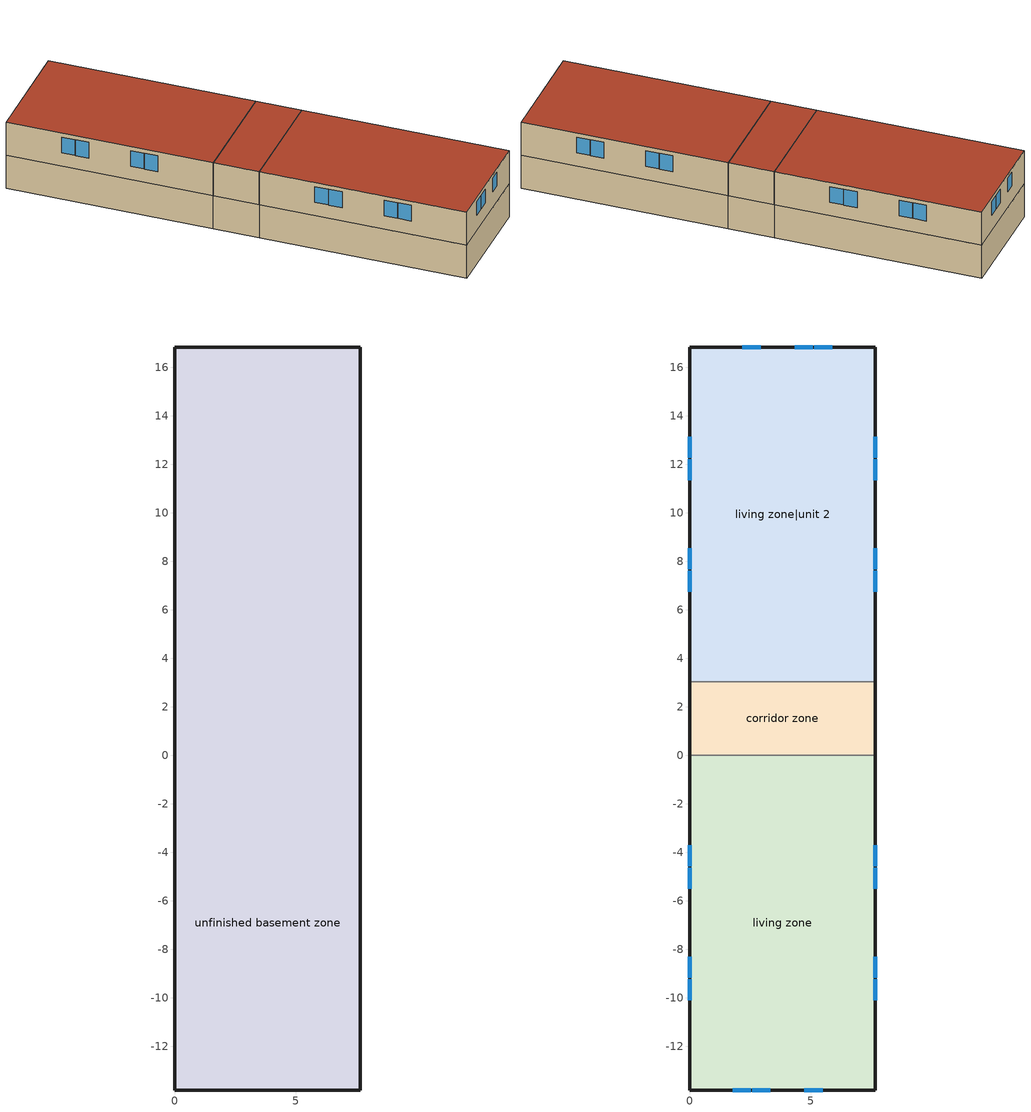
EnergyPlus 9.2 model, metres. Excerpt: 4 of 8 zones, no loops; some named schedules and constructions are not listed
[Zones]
unfinished basement zone
 floor foundation (FloorFndGrndUnfinB): 0,0 0,3.05 7.66,3.05 7.66,0 z-2.44
 floor foundation (FloorFndGrndUnfinB 1): 0,-13.8 0,0 7.66,0 7.66,-13.8 z-2.44
 floor foundation (FloorFndGrndUnfinB 2): 0,3.05 0,16.84 7.66,16.84 7.66,3.05 z-2.44
 wall foundation (WallFndGrndUnfinB): 0,3.05 0,0 / 7.66,0 7.66,3.05 z-2.44:0
 wall foundation (WallFndGrndUnfinB 1): 0,0 0,-13.8 7.66,-13.8 7.66,0 z-2.44:0
 wall foundation (WallFndGrndUnfinB 2): 7.66,3.05 7.66,16.84 0,16.84 0,3.05 z-2.44:0
 ceiling adiabatic (RoofUnfinUninsExt): 7.66,0 7.66,3.05 0,3.05 0,0 z0
corridor zone
 floor adiabatic (FloorUnfinUninsUnfin): 0,0 0,3.05 7.66,3.05 7.66,0 z0
 wall outside (WallExtUninsUnfin): 0,3.05 0,0 / 7.66,0 7.66,3.05 z0:2.44
 wall adiabatic (WallIntUnfinUninsUnfin): 7.66,3.05 0,3.05 / 0,0 7.66,0 z0:2.44
 roof outside (RoofUnfinUninsExt): 7.66,0 7.66,3.05 0,3.05 0,0 z2.44
living zone
 floor to unfinished basement zone (FloorUnfinBInsFin Reversed): 0,-13.8 0,0 7.66,0 7.66,-13.8 z0
 wall outside (WallExtInsFin): 0,0 0,-13.8 7.66,-13.8 7.66,0 z0:2.44
 wall adiabatic (WallIntFinUninsFin): 7.66,0 0,0 z0:2.44
 window (WindowConstruction): 0,-3.7 0,-4.57 / 0,-4.63 0,-5.5 / 0,-8.3 0,-9.17 / 0,-9.23 0,-10.1 / 7.66,-10.1 7.66,-9.23 / 7.66,-9.17 7.66,-8.3 / 7.66,-5.5 7.66,-4.63 / 7.66,-4.57 7.66,-3.7 z0.97:2.13; 1.78,-13.8 2.52,-13.8 / 2.59,-13.8 3.33,-13.8 / 4.73,-13.8 5.48,-13.8 z1.14:2.13
 roof outside (RoofFinInsExt): 7.66,-13.8 7.66,0 0,0 0,-13.8 z2.44
living zone|unit 2
 floor to unfinished basement zone (FloorUnfinBInsFin Reversed): 0,3.05 0,16.84 7.66,16.84 7.66,3.05 z0
 wall outside (WallExtInsFin): 7.66,3.05 7.66,16.84 0,16.84 0,3.05 z0:2.44
 wall adiabatic (WallIntFinUninsFin): 0,3.05 7.66,3.05 z0:2.44
 window (WindowConstruction): 7.66,6.75 7.66,7.62 / 7.66,7.68 7.66,8.55 / 7.66,11.34 7.66,12.21 / 7.66,12.28 7.66,13.15 / 0,13.15 0,12.28 / 0,12.21 0,11.34 / 0,8.55 0,7.68 / 0,7.62 0,6.75 z0.97:2.13; 5.89,16.84 5.14,16.84 / 5.08,16.84 4.33,16.84 / 2.93,16.84 2.18,16.84 z1.14:2.13
 roof outside (RoofFinInsExt): 7.66,3.05 7.66,16.84 0,16.84 0,3.05 z2.44
[Schedule:Week:Daily]
res mv_1 bath exhaust schedule Week Rule - Jun3-Jun30: res mv_1 bath exhaust schedule allday6, res mv_1 bath exhaust schedule allday6, res mv_1 bath exhaust schedule allday6, res mv_1 bath exhaust schedule allday6, res mv_1 bath exhaust schedule allday6, res mv_1 bath exhaust schedule allday6, res mv_1 bath exhaust schedule allday6, Schedule Day 17, res mv_1 bath exhaust schedule summer design, res mv_1 bath exhaust schedule winter design, Schedule Day 17, Schedule Day 17
res mv_1 bath exhaust schedule Week Rule - Jul1-Jul28: res mv_1 bath exhaust schedule allday7, res mv_1 bath exhaust schedule allday7, res mv_1 bath exhaust schedule allday7, res mv_1 bath exhaust schedule allday7, res mv_1 bath exhaust schedule allday7, res mv_1 bath exhaust schedule allday7, res mv_1 bath exhaust schedule allday7, Schedule Day 17, res mv_1 bath exhaust schedule summer design, res mv_1 bath exhaust schedule winter design, Schedule Day 17, Schedule Day 17
res mv_1 bath exhaust schedule Week Rule - Jul29-Aug4: res mv_1 bath exhaust schedule allday7, res mv_1 bath exhaust schedule allday7, res mv_1 bath exhaust schedule allday7, res mv_1 bath exhaust schedule allday8, res mv_1 bath exhaust schedule allday8, res mv_1 bath exhaust schedule allday8, res mv_1 bath exhaust schedule allday8, Schedule Day 17, res mv_1 bath exhaust schedule summer design, res mv_1 bath exhaust schedule winter design, Schedule Day 17, Schedule Day 17
res mv_1 bath exhaust schedule Week Rule - Aug5-Aug25: res mv_1 bath exhaust schedule allday8, res mv_1 bath exhaust schedule allday8, res mv_1 bath exhaust schedule allday8, res mv_1 bath exhaust schedule allday8, res mv_1 bath exhaust schedule allday8, res mv_1 bath exhaust schedule allday8, res mv_1 bath exhaust schedule allday8, Schedule Day 17, res mv_1 bath exhaust schedule summer design, res mv_1 bath exhaust schedule winter design, Schedule Day 17, Schedule Day 17
res mv_1 bath exhaust schedule Week Rule - Aug26-Sep1: res mv_1 bath exhaust schedule allday8, res mv_1 bath exhaust schedule allday8, res mv_1 bath exhaust schedule allday8, res mv_1 bath exhaust schedule allday8, res mv_1 bath exhaust schedule allday8, res mv_1 bath exhaust schedule allday8, res mv_1 bath exhaust schedule allday9, Schedule Day 17, res mv_1 bath exhaust schedule summer design, res mv_1 bath exhaust schedule winter design, Schedule Day 17, Schedule Day 17
res mv_1 bath exhaust schedule Week Rule - Sep2-Sep29: res mv_1 bath exhaust schedule allday9, res mv_1 bath exhaust schedule allday9, res mv_1 bath exhaust schedule allday9, res mv_1 bath exhaust schedule allday9, res mv_1 bath exhaust schedule allday9, res mv_1 bath exhaust schedule allday9, res mv_1 bath exhaust schedule allday9, Schedule Day 17, res mv_1 bath exhaust schedule summer design, res mv_1 bath exhaust schedule winter design, Schedule Day 17, Schedule Day 17
res mv_1 bath exhaust schedule Week Rule - Sep30-Oct6: res mv_1 bath exhaust schedule allday9, res mv_1 bath exhaust schedule allday10, res mv_1 bath exhaust schedule allday10, res mv_1 bath exhaust schedule allday10, res mv_1 bath exhaust schedule allday10, res mv_1 bath exhaust schedule allday10, res mv_1 bath exhaust schedule allday10, Schedule Day 17, res mv_1 bath exhaust schedule summer design, res mv_1 bath exhaust schedule winter design, Schedule Day 17, Schedule Day 17
res mv_1 bath exhaust schedule Week Rule - Oct7-Oct27: res mv_1 bath exhaust schedule allday10, res mv_1 bath exhaust schedule allday10, res mv_1 bath exhaust schedule allday10, res mv_1 bath exhaust schedule allday10, res mv_1 bath exhaust schedule allday10, res mv_1 bath exhaust schedule allday10, res mv_1 bath exhaust schedule allday10, Schedule Day 17, res mv_1 bath exhaust schedule summer design, res mv_1 bath exhaust schedule winter design, Schedule Day 17, Schedule Day 17
res mv_1 bath exhaust schedule Week Rule - Oct28-Nov3: res mv_1 bath exhaust schedule allday10, res mv_1 bath exhaust schedule allday10, res mv_1 bath exhaust schedule allday10, res mv_1 bath exhaust schedule allday10, res mv_1 bath exhaust schedule allday11, res mv_1 bath exhaust schedule allday11, res mv_1 bath exhaust schedule allday11, Schedule Day 17, res mv_1 bath exhaust schedule summer design, res mv_1 bath exhaust schedule winter design, Schedule Day 17, Schedule Day 17
res mv_1 bath exhaust schedule Week Rule - Nov4-Nov24: res mv_1 bath exhaust schedule allday11, res mv_1 bath exhaust schedule allday11, res mv_1 bath exhaust schedule allday11, res mv_1 bath exhaust schedule allday11, res mv_1 bath exhaust schedule allday11, res mv_1 bath exhaust schedule allday11, res mv_1 bath exhaust schedule allday11, Schedule Day 17, res mv_1 bath exhaust schedule summer design, res mv_1 bath exhaust schedule winter design, Schedule Day 17, Schedule Day 17
res mv_1 bath exhaust schedule Week Rule - Nov25-Dec1: res mv_1 bath exhaust schedule allday11, res mv_1 bath exhaust schedule allday11, res mv_1 bath exhaust schedule allday11, res mv_1 bath exhaust schedule allday11, res mv_1 bath exhaust schedule allday11, res mv_1 bath exhaust schedule allday11, res mv_1 bath exhaust schedule allday12, Schedule Day 17, res mv_1 bath exhaust schedule summer design, res mv_1 bath exhaust schedule winter design, Schedule Day 17, Schedule Day 17
res mv_1 bath exhaust schedule Week Rule - Dec2-Dec31: res mv_1 bath exhaust schedule allday12, res mv_1 bath exhaust schedule allday12, res mv_1 bath exhaust schedule allday12, res mv_1 bath exhaust schedule allday12, res mv_1 bath exhaust schedule allday12, res mv_1 bath exhaust schedule allday12, res mv_1 bath exhaust schedule allday12, Schedule Day 17, res mv_1 bath exhaust schedule summer design, res mv_1 bath exhaust schedule winter design, Schedule Day 17, Schedule Day 17
res mv_1 range exhaust schedule Week Rule - Jan1-Jan6: Schedule Day 16, res mv_1 range exhaust schedule allday1, res mv_1 range exhaust schedule allday1, res mv_1 range exhaust schedule allday1, res mv_1 range exhaust schedule allday1, res mv_1 range exhaust schedule allday1, res mv_1 range exhaust schedule allday1, Schedule Day 16, res mv_1 range exhaust schedule summer design, res mv_1 range exhaust schedule winter design, Schedule Day 16, Schedule Day 16
res mv_1 range exhaust schedule Week Rule - Jan7-Jan27: res mv_1 range exhaust schedule allday1, res mv_1 range exhaust schedule allday1, res mv_1 range exhaust schedule allday1, res mv_1 range exhaust schedule allday1, res mv_1 range exhaust schedule allday1, res mv_1 range exhaust schedule allday1, res mv_1 range exhaust schedule allday1, Schedule Day 16, res mv_1 range exhaust schedule summer design, res mv_1 range exhaust schedule winter design, Schedule Day 16, Schedule Day 16
res mv_1 range exhaust schedule Week Rule - Jan28-Feb3: res mv_1 range exhaust schedule allday1, res mv_1 range exhaust schedule allday1, res mv_1 range exhaust schedule allday1, res mv_1 range exhaust schedule allday1, res mv_1 range exhaust schedule allday2, res mv_1 range exhaust schedule allday2, res mv_1 range exhaust schedule allday2, Schedule Day 16, res mv_1 range exhaust schedule summer design, res mv_1 range exhaust schedule winter design, Schedule Day 16, Schedule Day 16
res mv_1 range exhaust schedule Week Rule - Feb4-Feb24: res mv_1 range exhaust schedule allday2, res mv_1 range exhaust schedule allday2, res mv_1 range exhaust schedule allday2, res mv_1 range exhaust schedule allday2, res mv_1 range exhaust schedule allday2, res mv_1 range exhaust schedule allday2, res mv_1 range exhaust schedule allday2, Schedule Day 16, res mv_1 range exhaust schedule summer design, res mv_1 range exhaust schedule winter design, Schedule Day 16, Schedule Day 16
res mv_1 range exhaust schedule Week Rule - Feb25-Mar3: res mv_1 range exhaust schedule allday2, res mv_1 range exhaust schedule allday2, res mv_1 range exhaust schedule allday2, res mv_1 range exhaust schedule allday2, res mv_1 range exhaust schedule allday3, res mv_1 range exhaust schedule allday3, res mv_1 range exhaust schedule allday3, Schedule Day 16, res mv_1 range exhaust schedule summer design, res mv_1 range exhaust schedule winter design, Schedule Day 16, Schedule Day 16
res mv_1 range exhaust schedule Week Rule - Mar4-Mar31: res mv_1 range exhaust schedule allday3, res mv_1 range exhaust schedule allday3, res mv_1 range exhaust schedule allday3, res mv_1 range exhaust schedule allday3, res mv_1 range exhaust schedule allday3, res mv_1 range exhaust schedule allday3, res mv_1 range exhaust schedule allday3, Schedule Day 16, res mv_1 range exhaust schedule summer design, res mv_1 range exhaust schedule winter design, Schedule Day 16, Schedule Day 16
res mv_1 range exhaust schedule Week Rule - Apr1-Apr28: res mv_1 range exhaust schedule allday4, res mv_1 range exhaust schedule allday4, res mv_1 range exhaust schedule allday4, res mv_1 range exhaust schedule allday4, res mv_1 range exhaust schedule allday4, res mv_1 range exhaust schedule allday4, res mv_1 range exhaust schedule allday4, Schedule Day 16, res mv_1 range exhaust schedule summer design, res mv_1 range exhaust schedule winter design, Schedule Day 16, Schedule Day 16
res mv_1 range exhaust schedule Week Rule - Apr29-May5: res mv_1 range exhaust schedule allday4, res mv_1 range exhaust schedule allday4, res mv_1 range exhaust schedule allday5, res mv_1 range exhaust schedule allday5, res mv_1 range exhaust schedule allday5, res mv_1 range exhaust schedule allday5, res mv_1 range exhaust schedule allday5, Schedule Day 16, res mv_1 range exhaust schedule summer design, res mv_1 range exhaust schedule winter design, Schedule Day 16, Schedule Day 16
res mv_1 range exhaust schedule Week Rule - May6-May26: res mv_1 range exhaust schedule allday5, res mv_1 range exhaust schedule allday5, res mv_1 range exhaust schedule allday5, res mv_1 range exhaust schedule allday5, res mv_1 range exhaust schedule allday5, res mv_1 range exhaust schedule allday5, res mv_1 range exhaust schedule allday5, Schedule Day 16, res mv_1 range exhaust schedule summer design, res mv_1 range exhaust schedule winter design, Schedule Day 16, Schedule Day 16
res mv_1 range exhaust schedule Week Rule - May27-Jun2: res mv_1 range exhaust schedule allday5, res mv_1 range exhaust schedule allday5, res mv_1 range exhaust schedule allday5, res mv_1 range exhaust schedule allday5, res mv_1 range exhaust schedule allday5, res mv_1 range exhaust schedule allday6, res mv_1 range exhaust schedule allday6, Schedule Day 16, res mv_1 range exhaust schedule summer design, res mv_1 range exhaust schedule winter design, Schedule Day 16, Schedule Day 16
res mv_1 range exhaust schedule Week Rule - Jun3-Jun30: res mv_1 range exhaust schedule allday6, res mv_1 range exhaust schedule allday6, res mv_1 range exhaust schedule allday6, res mv_1 range exhaust schedule allday6, res mv_1 range exhaust schedule allday6, res mv_1 range exhaust schedule allday6, res mv_1 range exhaust schedule allday6, Schedule Day 16, res mv_1 range exhaust schedule summer design, res mv_1 range exhaust schedule winter design, Schedule Day 16, Schedule Day 16
res mv_1 range exhaust schedule Week Rule - Jul1-Jul28: res mv_1 range exhaust schedule allday7, res mv_1 range exhaust schedule allday7, res mv_1 range exhaust schedule allday7, res mv_1 range exhaust schedule allday7, res mv_1 range exhaust schedule allday7, res mv_1 range exhaust schedule allday7, res mv_1 range exhaust schedule allday7, Schedule Day 16, res mv_1 range exhaust schedule summer design, res mv_1 range exhaust schedule winter design, Schedule Day 16, Schedule Day 16
res mv_1 range exhaust schedule Week Rule - Jul29-Aug4: res mv_1 range exhaust schedule allday7, res mv_1 range exhaust schedule allday7, res mv_1 range exhaust schedule allday7, res mv_1 range exhaust schedule allday8, res mv_1 range exhaust schedule allday8, res mv_1 range exhaust schedule allday8, res mv_1 range exhaust schedule allday8, Schedule Day 16, res mv_1 range exhaust schedule summer design, res mv_1 range exhaust schedule winter design, Schedule Day 16, Schedule Day 16
res mv_1 range exhaust schedule Week Rule - Aug5-Aug25: res mv_1 range exhaust schedule allday8, res mv_1 range exhaust schedule allday8, res mv_1 range exhaust schedule allday8, res mv_1 range exhaust schedule allday8, res mv_1 range exhaust schedule allday8, res mv_1 range exhaust schedule allday8, res mv_1 range exhaust schedule allday8, Schedule Day 16, res mv_1 range exhaust schedule summer design, res mv_1 range exhaust schedule winter design, Schedule Day 16, Schedule Day 16
res mv_1 range exhaust schedule Week Rule - Aug26-Sep1: res mv_1 range exhaust schedule allday8, res mv_1 range exhaust schedule allday8, res mv_1 range exhaust schedule allday8, res mv_1 range exhaust schedule allday8, res mv_1 range exhaust schedule allday8, res mv_1 range exhaust schedule allday8, res mv_1 range exhaust schedule allday9, Schedule Day 16, res mv_1 range exhaust schedule summer design, res mv_1 range exhaust schedule winter design, Schedule Day 16, Schedule Day 16
res mv_1 range exhaust schedule Week Rule - Sep2-Sep29: res mv_1 range exhaust schedule allday9, res mv_1 range exhaust schedule allday9, res mv_1 range exhaust schedule allday9, res mv_1 range exhaust schedule allday9, res mv_1 range exhaust schedule allday9, res mv_1 range exhaust schedule allday9, res mv_1 range exhaust schedule allday9, Schedule Day 16, res mv_1 range exhaust schedule summer design, res mv_1 range exhaust schedule winter design, Schedule Day 16, Schedule Day 16
res mv_1 range exhaust schedule Week Rule - Sep30-Oct6: res mv_1 range exhaust schedule allday9, res mv_1 range exhaust schedule allday10, res mv_1 range exhaust schedule allday10, res mv_1 range exhaust schedule allday10, res mv_1 range exhaust schedule allday10, res mv_1 range exhaust schedule allday10, res mv_1 range exhaust schedule allday10, Schedule Day 16, res mv_1 range exhaust schedule summer design, res mv_1 range exhaust schedule winter design, Schedule Day 16, Schedule Day 16
res mv_1 range exhaust schedule Week Rule - Oct7-Oct27: res mv_1 range exhaust schedule allday10, res mv_1 range exhaust schedule allday10, res mv_1 range exhaust schedule allday10, res mv_1 range exhaust schedule allday10, res mv_1 range exhaust schedule allday10, res mv_1 range exhaust schedule allday10, res mv_1 range exhaust schedule allday10, Schedule Day 16, res mv_1 range exhaust schedule summer design, res mv_1 range exhaust schedule winter design, Schedule Day 16, Schedule Day 16
res mv_1 range exhaust schedule Week Rule - Oct28-Nov3: res mv_1 range exhaust schedule allday10, res mv_1 range exhaust schedule allday10, res mv_1 range exhaust schedule allday10, res mv_1 range exhaust schedule allday10, res mv_1 range exhaust schedule allday11, res mv_1 range exhaust schedule allday11, res mv_1 range exhaust schedule allday11, Schedule Day 16, res mv_1 range exhaust schedule summer design, res mv_1 range exhaust schedule winter design, Schedule Day 16, Schedule Day 16
res mv_1 range exhaust schedule Week Rule - Nov4-Nov24: res mv_1 range exhaust schedule allday11, res mv_1 range exhaust schedule allday11, res mv_1 range exhaust schedule allday11, res mv_1 range exhaust schedule allday11, res mv_1 range exhaust schedule allday11, res mv_1 range exhaust schedule allday11, res mv_1 range exhaust schedule allday11, Schedule Day 16, res mv_1 range exhaust schedule summer design, res mv_1 range exhaust schedule winter design, Schedule Day 16, Schedule Day 16
res mv_1 range exhaust schedule Week Rule - Nov25-Dec1: res mv_1 range exhaust schedule allday11, res mv_1 range exhaust schedule allday11, res mv_1 range exhaust schedule allday11, res mv_1 range exhaust schedule allday11, res mv_1 range exhaust schedule allday11, res mv_1 range exhaust schedule allday11, res mv_1 range exhaust schedule allday12, Schedule Day 16, res mv_1 range exhaust schedule summer design, res mv_1 range exhaust schedule winter design, Schedule Day 16, Schedule Day 16
res mv_1 range exhaust schedule Week Rule - Dec2-Dec31: res mv_1 range exhaust schedule allday12, res mv_1 range exhaust schedule allday12, res mv_1 range exhaust schedule allday12, res mv_1 range exhaust schedule allday12, res mv_1 range exhaust schedule allday12, res mv_1 range exhaust schedule allday12, res mv_1 range exhaust schedule allday12, Schedule Day 16, res mv_1 range exhaust schedule summer design, res mv_1 range exhaust schedule winter design, Schedule Day 16, Schedule Day 16
res mv_2 bath exhaust schedule Week Rule - Jan1-Jan6: Schedule Day 23, res mv_2 bath exhaust schedule allday1, res mv_2 bath exhaust schedule allday1, res mv_2 bath exhaust schedule allday1, res mv_2 bath exhaust schedule allday1, res mv_2 bath exhaust schedule allday1, res mv_2 bath exhaust schedule allday1, Schedule Day 23, res mv_2 bath exhaust schedule summer design, res mv_2 bath exhaust schedule winter design, Schedule Day 23, Schedule Day 23
res mv_2 bath exhaust schedule Week Rule - Jan7-Jan27: res mv_2 bath exhaust schedule allday1, res mv_2 bath exhaust schedule allday1, res mv_2 bath exhaust schedule allday1, res mv_2 bath exhaust schedule allday1, res mv_2 bath exhaust schedule allday1, res mv_2 bath exhaust schedule allday1, res mv_2 bath exhaust schedule allday1, Schedule Day 23, res mv_2 bath exhaust schedule summer design, res mv_2 bath exhaust schedule winter design, Schedule Day 23, Schedule Day 23
res mv_2 bath exhaust schedule Week Rule - Jan28-Feb3: res mv_2 bath exhaust schedule allday1, res mv_2 bath exhaust schedule allday1, res mv_2 bath exhaust schedule allday1, res mv_2 bath exhaust schedule allday1, res mv_2 bath exhaust schedule allday2, res mv_2 bath exhaust schedule allday2, res mv_2 bath exhaust schedule allday2, Schedule Day 23, res mv_2 bath exhaust schedule summer design, res mv_2 bath exhaust schedule winter design, Schedule Day 23, Schedule Day 23
res mv_2 bath exhaust schedule Week Rule - Feb4-Feb24: res mv_2 bath exhaust schedule allday2, res mv_2 bath exhaust schedule allday2, res mv_2 bath exhaust schedule allday2, res mv_2 bath exhaust schedule allday2, res mv_2 bath exhaust schedule allday2, res mv_2 bath exhaust schedule allday2, res mv_2 bath exhaust schedule allday2, Schedule Day 23, res mv_2 bath exhaust schedule summer design, res mv_2 bath exhaust schedule winter design, Schedule Day 23, Schedule Day 23
res mv_2 bath exhaust schedule Week Rule - Feb25-Mar3: res mv_2 bath exhaust schedule allday2, res mv_2 bath exhaust schedule allday2, res mv_2 bath exhaust schedule allday2, res mv_2 bath exhaust schedule allday2, res mv_2 bath exhaust schedule allday3, res mv_2 bath exhaust schedule allday3, res mv_2 bath exhaust schedule allday3, Schedule Day 23, res mv_2 bath exhaust schedule summer design, res mv_2 bath exhaust schedule winter design, Schedule Day 23, Schedule Day 23
res mv_2 bath exhaust schedule Week Rule - Mar4-Mar31: res mv_2 bath exhaust schedule allday3, res mv_2 bath exhaust schedule allday3, res mv_2 bath exhaust schedule allday3, res mv_2 bath exhaust schedule allday3, res mv_2 bath exhaust schedule allday3, res mv_2 bath exhaust schedule allday3, res mv_2 bath exhaust schedule allday3, Schedule Day 23, res mv_2 bath exhaust schedule summer design, res mv_2 bath exhaust schedule winter design, Schedule Day 23, Schedule Day 23
res mv_2 bath exhaust schedule Week Rule - Apr1-Apr28: res mv_2 bath exhaust schedule allday4, res mv_2 bath exhaust schedule allday4, res mv_2 bath exhaust schedule allday4, res mv_2 bath exhaust schedule allday4, res mv_2 bath exhaust schedule allday4, res mv_2 bath exhaust schedule allday4, res mv_2 bath exhaust schedule allday4, Schedule Day 23, res mv_2 bath exhaust schedule summer design, res mv_2 bath exhaust schedule winter design, Schedule Day 23, Schedule Day 23
res mv_2 bath exhaust schedule Week Rule - Apr29-May5: res mv_2 bath exhaust schedule allday4, res mv_2 bath exhaust schedule allday4, res mv_2 bath exhaust schedule allday5, res mv_2 bath exhaust schedule allday5, res mv_2 bath exhaust schedule allday5, res mv_2 bath exhaust schedule allday5, res mv_2 bath exhaust schedule allday5, Schedule Day 23, res mv_2 bath exhaust schedule summer design, res mv_2 bath exhaust schedule winter design, Schedule Day 23, Schedule Day 23
res mv_2 bath exhaust schedule Week Rule - May6-May26: res mv_2 bath exhaust schedule allday5, res mv_2 bath exhaust schedule allday5, res mv_2 bath exhaust schedule allday5, res mv_2 bath exhaust schedule allday5, res mv_2 bath exhaust schedule allday5, res mv_2 bath exhaust schedule allday5, res mv_2 bath exhaust schedule allday5, Schedule Day 23, res mv_2 bath exhaust schedule summer design, res mv_2 bath exhaust schedule winter design, Schedule Day 23, Schedule Day 23
res mv_2 bath exhaust schedule Week Rule - May27-Jun2: res mv_2 bath exhaust schedule allday5, res mv_2 bath exhaust schedule allday5, res mv_2 bath exhaust schedule allday5, res mv_2 bath exhaust schedule allday5, res mv_2 bath exhaust schedule allday5, res mv_2 bath exhaust schedule allday6, res mv_2 bath exhaust schedule allday6, Schedule Day 23, res mv_2 bath exhaust schedule summer design, res mv_2 bath exhaust schedule winter design, Schedule Day 23, Schedule Day 23
res mv_2 bath exhaust schedule Week Rule - Jun3-Jun30: res mv_2 bath exhaust schedule allday6, res mv_2 bath exhaust schedule allday6, res mv_2 bath exhaust schedule allday6, res mv_2 bath exhaust schedule allday6, res mv_2 bath exhaust schedule allday6, res mv_2 bath exhaust schedule allday6, res mv_2 bath exhaust schedule allday6, Schedule Day 23, res mv_2 bath exhaust schedule summer design, res mv_2 bath exhaust schedule winter design, Schedule Day 23, Schedule Day 23
res mv_2 bath exhaust schedule Week Rule - Jul1-Jul28: res mv_2 bath exhaust schedule allday7, res mv_2 bath exhaust schedule allday7, res mv_2 bath exhaust schedule allday7, res mv_2 bath exhaust schedule allday7, res mv_2 bath exhaust schedule allday7, res mv_2 bath exhaust schedule allday7, res mv_2 bath exhaust schedule allday7, Schedule Day 23, res mv_2 bath exhaust schedule summer design, res mv_2 bath exhaust schedule winter design, Schedule Day 23, Schedule Day 23
res mv_2 bath exhaust schedule Week Rule - Jul29-Aug4: res mv_2 bath exhaust schedule allday7, res mv_2 bath exhaust schedule allday7, res mv_2 bath exhaust schedule allday7, res mv_2 bath exhaust schedule allday8, res mv_2 bath exhaust schedule allday8, res mv_2 bath exhaust schedule allday8, res mv_2 bath exhaust schedule allday8, Schedule Day 23, res mv_2 bath exhaust schedule summer design, res mv_2 bath exhaust schedule winter design, Schedule Day 23, Schedule Day 23
res mv_2 bath exhaust schedule Week Rule - Aug5-Aug25: res mv_2 bath exhaust schedule allday8, res mv_2 bath exhaust schedule allday8, res mv_2 bath exhaust schedule allday8, res mv_2 bath exhaust schedule allday8, res mv_2 bath exhaust schedule allday8, res mv_2 bath exhaust schedule allday8, res mv_2 bath exhaust schedule allday8, Schedule Day 23, res mv_2 bath exhaust schedule summer design, res mv_2 bath exhaust schedule winter design, Schedule Day 23, Schedule Day 23
res mv_2 bath exhaust schedule Week Rule - Aug26-Sep1: res mv_2 bath exhaust schedule allday8, res mv_2 bath exhaust schedule allday8, res mv_2 bath exhaust schedule allday8, res mv_2 bath exhaust schedule allday8, res mv_2 bath exhaust schedule allday8, res mv_2 bath exhaust schedule allday8, res mv_2 bath exhaust schedule allday9, Schedule Day 23, res mv_2 bath exhaust schedule summer design, res mv_2 bath exhaust schedule winter design, Schedule Day 23, Schedule Day 23
res mv_2 bath exhaust schedule Week Rule - Sep2-Sep29: res mv_2 bath exhaust schedule allday9, res mv_2 bath exhaust schedule allday9, res mv_2 bath exhaust schedule allday9, res mv_2 bath exhaust schedule allday9, res mv_2 bath exhaust schedule allday9, res mv_2 bath exhaust schedule allday9, res mv_2 bath exhaust schedule allday9, Schedule Day 23, res mv_2 bath exhaust schedule summer design, res mv_2 bath exhaust schedule winter design, Schedule Day 23, Schedule Day 23
res mv_2 bath exhaust schedule Week Rule - Sep30-Oct6: res mv_2 bath exhaust schedule allday9, res mv_2 bath exhaust schedule allday10, res mv_2 bath exhaust schedule allday10, res mv_2 bath exhaust schedule allday10, res mv_2 bath exhaust schedule allday10, res mv_2 bath exhaust schedule allday10, res mv_2 bath exhaust schedule allday10, Schedule Day 23, res mv_2 bath exhaust schedule summer design, res mv_2 bath exhaust schedule winter design, Schedule Day 23, Schedule Day 23
res mv_2 bath exhaust schedule Week Rule - Oct7-Oct27: res mv_2 bath exhaust schedule allday10, res mv_2 bath exhaust schedule allday10, res mv_2 bath exhaust schedule allday10, res mv_2 bath exhaust schedule allday10, res mv_2 bath exhaust schedule allday10, res mv_2 bath exhaust schedule allday10, res mv_2 bath exhaust schedule allday10, Schedule Day 23, res mv_2 bath exhaust schedule summer design, res mv_2 bath exhaust schedule winter design, Schedule Day 23, Schedule Day 23
res mv_2 bath exhaust schedule Week Rule - Oct28-Nov3: res mv_2 bath exhaust schedule allday10, res mv_2 bath exhaust schedule allday10, res mv_2 bath exhaust schedule allday10, res mv_2 bath exhaust schedule allday10, res mv_2 bath exhaust schedule allday11, res mv_2 bath exhaust schedule allday11, res mv_2 bath exhaust schedule allday11, Schedule Day 23, res mv_2 bath exhaust schedule summer design, res mv_2 bath exhaust schedule winter design, Schedule Day 23, Schedule Day 23
res mv_2 bath exhaust schedule Week Rule - Nov4-Nov24: res mv_2 bath exhaust schedule allday11, res mv_2 bath exhaust schedule allday11, res mv_2 bath exhaust schedule allday11, res mv_2 bath exhaust schedule allday11, res mv_2 bath exhaust schedule allday11, res mv_2 bath exhaust schedule allday11, res mv_2 bath exhaust schedule allday11, Schedule Day 23, res mv_2 bath exhaust schedule summer design, res mv_2 bath exhaust schedule winter design, Schedule Day 23, Schedule Day 23
res mv_2 bath exhaust schedule Week Rule - Nov25-Dec1: res mv_2 bath exhaust schedule allday11, res mv_2 bath exhaust schedule allday11, res mv_2 bath exhaust schedule allday11, res mv_2 bath exhaust schedule allday11, res mv_2 bath exhaust schedule allday11, res mv_2 bath exhaust schedule allday11, res mv_2 bath exhaust schedule allday12, Schedule Day 23, res mv_2 bath exhaust schedule summer design, res mv_2 bath exhaust schedule winter design, Schedule Day 23, Schedule Day 23
res mv_2 bath exhaust schedule Week Rule - Dec2-Dec31: res mv_2 bath exhaust schedule allday12, res mv_2 bath exhaust schedule allday12, res mv_2 bath exhaust schedule allday12, res mv_2 bath exhaust schedule allday12, res mv_2 bath exhaust schedule allday12, res mv_2 bath exhaust schedule allday12, res mv_2 bath exhaust schedule allday12, Schedule Day 23, res mv_2 bath exhaust schedule summer design, res mv_2 bath exhaust schedule winter design, Schedule Day 23, Schedule Day 23
res mv_2 range exhaust schedule Week Rule - Jan1-Jan6: Schedule Day 22, res mv_2 range exhaust schedule allday1, res mv_2 range exhaust schedule allday1, res mv_2 range exhaust schedule allday1, res mv_2 range exhaust schedule allday1, res mv_2 range exhaust schedule allday1, res mv_2 range exhaust schedule allday1, Schedule Day 22, res mv_2 range exhaust schedule summer design, res mv_2 range exhaust schedule winter design, Schedule Day 22, Schedule Day 22
res mv_2 range exhaust schedule Week Rule - Jan7-Jan27: res mv_2 range exhaust schedule allday1, res mv_2 range exhaust schedule allday1, res mv_2 range exhaust schedule allday1, res mv_2 range exhaust schedule allday1, res mv_2 range exhaust schedule allday1, res mv_2 range exhaust schedule allday1, res mv_2 range exhaust schedule allday1, Schedule Day 22, res mv_2 range exhaust schedule summer design, res mv_2 range exhaust schedule winter design, Schedule Day 22, Schedule Day 22
res mv_2 range exhaust schedule Week Rule - Jan28-Feb3: res mv_2 range exhaust schedule allday1, res mv_2 range exhaust schedule allday1, res mv_2 range exhaust schedule allday1, res mv_2 range exhaust schedule allday1, res mv_2 range exhaust schedule allday2, res mv_2 range exhaust schedule allday2, res mv_2 range exhaust schedule allday2, Schedule Day 22, res mv_2 range exhaust schedule summer design, res mv_2 range exhaust schedule winter design, Schedule Day 22, Schedule Day 22
res mv_2 range exhaust schedule Week Rule - Feb4-Feb24: res mv_2 range exhaust schedule allday2, res mv_2 range exhaust schedule allday2, res mv_2 range exhaust schedule allday2, res mv_2 range exhaust schedule allday2, res mv_2 range exhaust schedule allday2, res mv_2 range exhaust schedule allday2, res mv_2 range exhaust schedule allday2, Schedule Day 22, res mv_2 range exhaust schedule summer design, res mv_2 range exhaust schedule winter design, Schedule Day 22, Schedule Day 22
res mv_2 range exhaust schedule Week Rule - Feb25-Mar3: res mv_2 range exhaust schedule allday2, res mv_2 range exhaust schedule allday2, res mv_2 range exhaust schedule allday2, res mv_2 range exhaust schedule allday2, res mv_2 range exhaust schedule allday3, res mv_2 range exhaust schedule allday3, res mv_2 range exhaust schedule allday3, Schedule Day 22, res mv_2 range exhaust schedule summer design, res mv_2 range exhaust schedule winter design, Schedule Day 22, Schedule Day 22
res mv_2 range exhaust schedule Week Rule - Mar4-Mar31: res mv_2 range exhaust schedule allday3, res mv_2 range exhaust schedule allday3, res mv_2 range exhaust schedule allday3, res mv_2 range exhaust schedule allday3, res mv_2 range exhaust schedule allday3, res mv_2 range exhaust schedule allday3, res mv_2 range exhaust schedule allday3, Schedule Day 22, res mv_2 range exhaust schedule summer design, res mv_2 range exhaust schedule winter design, Schedule Day 22, Schedule Day 22
res mv_2 range exhaust schedule Week Rule - Apr1-Apr28: res mv_2 range exhaust schedule allday4, res mv_2 range exhaust schedule allday4, res mv_2 range exhaust schedule allday4, res mv_2 range exhaust schedule allday4, res mv_2 range exhaust schedule allday4, res mv_2 range exhaust schedule allday4, res mv_2 range exhaust schedule allday4, Schedule Day 22, res mv_2 range exhaust schedule summer design, res mv_2 range exhaust schedule winter design, Schedule Day 22, Schedule Day 22
res mv_2 range exhaust schedule Week Rule - Apr29-May5: res mv_2 range exhaust schedule allday4, res mv_2 range exhaust schedule allday4, res mv_2 range exhaust schedule allday5, res mv_2 range exhaust schedule allday5, res mv_2 range exhaust schedule allday5, res mv_2 range exhaust schedule allday5, res mv_2 range exhaust schedule allday5, Schedule Day 22, res mv_2 range exhaust schedule summer design, res mv_2 range exhaust schedule winter design, Schedule Day 22, Schedule Day 22
res mv_2 range exhaust schedule Week Rule - May6-May26: res mv_2 range exhaust schedule allday5, res mv_2 range exhaust schedule allday5, res mv_2 range exhaust schedule allday5, res mv_2 range exhaust schedule allday5, res mv_2 range exhaust schedule allday5, res mv_2 range exhaust schedule allday5, res mv_2 range exhaust schedule allday5, Schedule Day 22, res mv_2 range exhaust schedule summer design, res mv_2 range exhaust schedule winter design, Schedule Day 22, Schedule Day 22
res mv_2 range exhaust schedule Week Rule - May27-Jun2: res mv_2 range exhaust schedule allday5, res mv_2 range exhaust schedule allday5, res mv_2 range exhaust schedule allday5, res mv_2 range exhaust schedule allday5, res mv_2 range exhaust schedule allday5, res mv_2 range exhaust schedule allday6, res mv_2 range exhaust schedule allday6, Schedule Day 22, res mv_2 range exhaust schedule summer design, res mv_2 range exhaust schedule winter design, Schedule Day 22, Schedule Day 22
res mv_2 range exhaust schedule Week Rule - Jun3-Jun30: res mv_2 range exhaust schedule allday6, res mv_2 range exhaust schedule allday6, res mv_2 range exhaust schedule allday6, res mv_2 range exhaust schedule allday6, res mv_2 range exhaust schedule allday6, res mv_2 range exhaust schedule allday6, res mv_2 range exhaust schedule allday6, Schedule Day 22, res mv_2 range exhaust schedule summer design, res mv_2 range exhaust schedule winter design, Schedule Day 22, Schedule Day 22
res mv_2 range exhaust schedule Week Rule - Jul1-Jul28: res mv_2 range exhaust schedule allday7, res mv_2 range exhaust schedule allday7, res mv_2 range exhaust schedule allday7, res mv_2 range exhaust schedule allday7, res mv_2 range exhaust schedule allday7, res mv_2 range exhaust schedule allday7, res mv_2 range exhaust schedule allday7, Schedule Day 22, res mv_2 range exhaust schedule summer design, res mv_2 range exhaust schedule winter design, Schedule Day 22, Schedule Day 22
res mv_2 range exhaust schedule Week Rule - Jul29-Aug4: res mv_2 range exhaust schedule allday7, res mv_2 range exhaust schedule allday7, res mv_2 range exhaust schedule allday7, res mv_2 range exhaust schedule allday8, res mv_2 range exhaust schedule allday8, res mv_2 range exhaust schedule allday8, res mv_2 range exhaust schedule allday8, Schedule Day 22, res mv_2 range exhaust schedule summer design, res mv_2 range exhaust schedule winter design, Schedule Day 22, Schedule Day 22
res mv_2 range exhaust schedule Week Rule - Aug5-Aug25: res mv_2 range exhaust schedule allday8, res mv_2 range exhaust schedule allday8, res mv_2 range exhaust schedule allday8, res mv_2 range exhaust schedule allday8, res mv_2 range exhaust schedule allday8, res mv_2 range exhaust schedule allday8, res mv_2 range exhaust schedule allday8, Schedule Day 22, res mv_2 range exhaust schedule summer design, res mv_2 range exhaust schedule winter design, Schedule Day 22, Schedule Day 22
res mv_2 range exhaust schedule Week Rule - Aug26-Sep1: res mv_2 range exhaust schedule allday8, res mv_2 range exhaust schedule allday8, res mv_2 range exhaust schedule allday8, res mv_2 range exhaust schedule allday8, res mv_2 range exhaust schedule allday8, res mv_2 range exhaust schedule allday8, res mv_2 range exhaust schedule allday9, Schedule Day 22, res mv_2 range exhaust schedule summer design, res mv_2 range exhaust schedule winter design, Schedule Day 22, Schedule Day 22
res mv_2 range exhaust schedule Week Rule - Sep2-Sep29: res mv_2 range exhaust schedule allday9, res mv_2 range exhaust schedule allday9, res mv_2 range exhaust schedule allday9, res mv_2 range exhaust schedule allday9, res mv_2 range exhaust schedule allday9, res mv_2 range exhaust schedule allday9, res mv_2 range exhaust schedule allday9, Schedule Day 22, res mv_2 range exhaust schedule summer design, res mv_2 range exhaust schedule winter design, Schedule Day 22, Schedule Day 22
res mv_2 range exhaust schedule Week Rule - Sep30-Oct6: res mv_2 range exhaust schedule allday9, res mv_2 range exhaust schedule allday10, res mv_2 range exhaust schedule allday10, res mv_2 range exhaust schedule allday10, res mv_2 range exhaust schedule allday10, res mv_2 range exhaust schedule allday10, res mv_2 range exhaust schedule allday10, Schedule Day 22, res mv_2 range exhaust schedule summer design, res mv_2 range exhaust schedule winter design, Schedule Day 22, Schedule Day 22
res mv_2 range exhaust schedule Week Rule - Oct7-Oct27: res mv_2 range exhaust schedule allday10, res mv_2 range exhaust schedule allday10, res mv_2 range exhaust schedule allday10, res mv_2 range exhaust schedule allday10, res mv_2 range exhaust schedule allday10, res mv_2 range exhaust schedule allday10, res mv_2 range exhaust schedule allday10, Schedule Day 22, res mv_2 range exhaust schedule summer design, res mv_2 range exhaust schedule winter design, Schedule Day 22, Schedule Day 22
res mv_2 range exhaust schedule Week Rule - Oct28-Nov3: res mv_2 range exhaust schedule allday10, res mv_2 range exhaust schedule allday10, res mv_2 range exhaust schedule allday10, res mv_2 range exhaust schedule allday10, res mv_2 range exhaust schedule allday11, res mv_2 range exhaust schedule allday11, res mv_2 range exhaust schedule allday11, Schedule Day 22, res mv_2 range exhaust schedule summer design, res mv_2 range exhaust schedule winter design, Schedule Day 22, Schedule Day 22
res mv_2 range exhaust schedule Week Rule - Nov4-Nov24: res mv_2 range exhaust schedule allday11, res mv_2 range exhaust schedule allday11, res mv_2 range exhaust schedule allday11, res mv_2 range exhaust schedule allday11, res mv_2 range exhaust schedule allday11, res mv_2 range exhaust schedule allday11, res mv_2 range exhaust schedule allday11, Schedule Day 22, res mv_2 range exhaust schedule summer design, res mv_2 range exhaust schedule winter design, Schedule Day 22, Schedule Day 22
res mv_2 range exhaust schedule Week Rule - Nov25-Dec1: res mv_2 range exhaust schedule allday11, res mv_2 range exhaust schedule allday11, res mv_2 range exhaust schedule allday11, res mv_2 range exhaust schedule allday11, res mv_2 range exhaust schedule allday11, res mv_2 range exhaust schedule allday11, res mv_2 range exhaust schedule allday12, Schedule Day 22, res mv_2 range exhaust schedule summer design, res mv_2 range exhaust schedule winter design, Schedule Day 22, Schedule Day 22
res mv_2 range exhaust schedule Week Rule - Dec2-Dec31: res mv_2 range exhaust schedule allday12, res mv_2 range exhaust schedule allday12, res mv_2 range exhaust schedule allday12, res mv_2 range exhaust schedule allday12, res mv_2 range exhaust schedule allday12, res mv_2 range exhaust schedule allday12, res mv_2 range exhaust schedule allday12, Schedule Day 22, res mv_2 range exhaust schedule summer design, res mv_2 range exhaust schedule winter design, Schedule Day 22, Schedule Day 22
res nv_1 avail schedule Week Rule - Jan1-Jan27: Schedule Day 12, res nv_1 availability schedule allday1 on, Schedule Day 12, res nv_1 availability schedule allday1 on, Schedule Day 12, res nv_1 availability schedule allday1 on, Schedule Day 12, Schedule Day 12, Schedule Day 12, Schedule Day 12, Schedule Day 12, Schedule Day 12
res nv_1 avail schedule Week Rule - Jan28-Feb3: Schedule Day 12, res nv_1 availability schedule allday1 on, Schedule Day 12, res nv_1 availability schedule allday1 on, Schedule Day 12, res nv_1 availability schedule allday1 on 1, Schedule Day 12, Schedule Day 12, Schedule Day 12, Schedule Day 12, Schedule Day 12, Schedule Day 12
res nv_1 avail schedule Week Rule - Feb4-Feb24: Schedule Day 12, res nv_1 availability schedule allday1 on 1, Schedule Day 12, res nv_1 availability schedule allday1 on 1, Schedule Day 12, res nv_1 availability schedule allday1 on 1, Schedule Day 12, Schedule Day 12, Schedule Day 12, Schedule Day 12, Schedule Day 12, Schedule Day 12
res nv_1 avail schedule Week Rule - Feb25-Mar3: Schedule Day 12, res nv_1 availability schedule allday1 on 1, Schedule Day 12, res nv_1 availability schedule allday1 on 1, Schedule Day 12, res nv_1 availability schedule allday1 on 2, Schedule Day 12, Schedule Day 12, Schedule Day 12, Schedule Day 12, Schedule Day 12, Schedule Day 12
res nv_1 avail schedule Week Rule - Mar4-Mar31: Schedule Day 12, res nv_1 availability schedule allday1 on 2, Schedule Day 12, res nv_1 availability schedule allday1 on 2, Schedule Day 12, res nv_1 availability schedule allday1 on 2, Schedule Day 12, Schedule Day 12, Schedule Day 12, Schedule Day 12, Schedule Day 12, Schedule Day 12
res nv_1 avail schedule Week Rule - Apr1-Apr28: Schedule Day 12, res nv_1 availability schedule allday1 on 3, Schedule Day 12, res nv_1 availability schedule allday1 on 3, Schedule Day 12, res nv_1 availability schedule allday1 on 3, Schedule Day 12, Schedule Day 12, Schedule Day 12, Schedule Day 12, Schedule Day 12, Schedule Day 12
res nv_1 avail schedule Week Rule - Apr29-May5: Schedule Day 12, res nv_1 availability schedule allday1 on 3, Schedule Day 12, res nv_1 availability schedule allday1 on 4, Schedule Day 12, res nv_1 availability schedule allday1 on 4, Schedule Day 12, Schedule Day 12, Schedule Day 12, Schedule Day 12, Schedule Day 12, Schedule Day 12
res nv_1 avail schedule Week Rule - May6-May26: Schedule Day 12, res nv_1 availability schedule allday1 on 4, Schedule Day 12, res nv_1 availability schedule allday1 on 4, Schedule Day 12, res nv_1 availability schedule allday1 on 4, Schedule Day 12, Schedule Day 12, Schedule Day 12, Schedule Day 12, Schedule Day 12, Schedule Day 12
res nv_1 avail schedule Week Rule - May27-Jun2: Schedule Day 12, res nv_1 availability schedule allday1 on 4, Schedule Day 12, res nv_1 availability schedule allday1 on 4, Schedule Day 12, res nv_1 availability schedule allday1 on 5, Schedule Day 12, Schedule Day 12, Schedule Day 12, Schedule Day 12, Schedule Day 12, Schedule Day 12
res nv_1 avail schedule Week Rule - Jun3-Jun30: Schedule Day 12, res nv_1 availability schedule allday1 on 5, Schedule Day 12, res nv_1 availability schedule allday1 on 5, Schedule Day 12, res nv_1 availability schedule allday1 on 5, Schedule Day 12, Schedule Day 12, Schedule Day 12, Schedule Day 12, Schedule Day 12, Schedule Day 12
res nv_1 avail schedule Week Rule - Jul1-Jul28: Schedule Day 12, res nv_1 availability schedule allday1 on 6, Schedule Day 12, res nv_1 availability schedule allday1 on 6, Schedule Day 12, res nv_1 availability schedule allday1 on 6, Schedule Day 12, Schedule Day 12, Schedule Day 12, Schedule Day 12, Schedule Day 12, Schedule Day 12
res nv_1 avail schedule Week Rule - Jul29-Aug4: Schedule Day 12, res nv_1 availability schedule allday1 on 6, Schedule Day 12, res nv_1 availability schedule allday1 on 7, Schedule Day 12, res nv_1 availability schedule allday1 on 7, Schedule Day 12, Schedule Day 12, Schedule Day 12, Schedule Day 12, Schedule Day 12, Schedule Day 12
res nv_1 avail schedule Week Rule - Aug5-Sep1: Schedule Day 12, res nv_1 availability schedule allday1 on 7, Schedule Day 12, res nv_1 availability schedule allday1 on 7, Schedule Day 12, res nv_1 availability schedule allday1 on 7, Schedule Day 12, Schedule Day 12, Schedule Day 12, Schedule Day 12, Schedule Day 12, Schedule Day 12
res nv_1 avail schedule Week Rule - Sep2-Sep29: Schedule Day 12, res nv_1 availability schedule allday1 on 8, Schedule Day 12, res nv_1 availability schedule allday1 on 8, Schedule Day 12, res nv_1 availability schedule allday1 on 8, Schedule Day 12, Schedule Day 12, Schedule Day 12, Schedule Day 12, Schedule Day 12, Schedule Day 12
res nv_1 avail schedule Week Rule - Sep30-Oct27: Schedule Day 12, res nv_1 availability schedule allday1 on 9, Schedule Day 12, res nv_1 availability schedule allday1 on 9, Schedule Day 12, res nv_1 availability schedule allday1 on 9, Schedule Day 12, Schedule Day 12, Schedule Day 12, Schedule Day 12, Schedule Day 12, Schedule Day 12
res nv_1 avail schedule Week Rule - Oct28-Nov3: Schedule Day 12, res nv_1 availability schedule allday1 on 9, Schedule Day 12, res nv_1 availability schedule allday1 on 9, Schedule Day 12, res nv_1 availability schedule allday1 on 10, Schedule Day 12, Schedule Day 12, Schedule Day 12, Schedule Day 12, Schedule Day 12, Schedule Day 12
res nv_1 avail schedule Week Rule - Nov4-Dec1: Schedule Day 12, res nv_1 availability schedule allday1 on 10, Schedule Day 12, res nv_1 availability schedule allday1 on 10, Schedule Day 12, res nv_1 availability schedule allday1 on 10, Schedule Day 12, Schedule Day 12, Schedule Day 12, Schedule Day 12, Schedule Day 12, Schedule Day 12
res nv_1 avail schedule Week Rule - Dec2-Dec31: Schedule Day 12, res nv_1 availability schedule allday1 on 11, Schedule Day 12, res nv_1 availability schedule allday1 on 11, Schedule Day 12, res nv_1 availability schedule allday1 on 11, Schedule Day 12, Schedule Day 12, Schedule Day 12, Schedule Day 12, Schedule Day 12, Schedule Day 12
res nv_1 temp schedule Week Rule - Jan1-Jan6: Schedule Day 11, res nv_1 temp schedule allday1, res nv_1 temp schedule allday1, res nv_1 temp schedule allday1, res nv_1 temp schedule allday1, res nv_1 temp schedule allday1, res nv_1 temp schedule allday1, Schedule Day 11, Schedule Day 11, Schedule Day 11, Schedule Day 11, Schedule Day 11
res nv_1 temp schedule Week Rule - Jan7-Jan27: res nv_1 temp schedule allday1, res nv_1 temp schedule allday1, res nv_1 temp schedule allday1, res nv_1 temp schedule allday1, res nv_1 temp schedule allday1, res nv_1 temp schedule allday1, res nv_1 temp schedule allday1, Schedule Day 11, Schedule Day 11, Schedule Day 11, Schedule Day 11, Schedule Day 11
res nv_1 temp schedule Week Rule - Jan28-Feb3: res nv_1 temp schedule allday1, res nv_1 temp schedule allday1, res nv_1 temp schedule allday1, res nv_1 temp schedule allday1, res nv_1 temp schedule allday2, res nv_1 temp schedule allday2, res nv_1 temp schedule allday2, Schedule Day 11, Schedule Day 11, Schedule Day 11, Schedule Day 11, Schedule Day 11
res nv_1 temp schedule Week Rule - Feb4-Feb24: res nv_1 temp schedule allday2, res nv_1 temp schedule allday2, res nv_1 temp schedule allday2, res nv_1 temp schedule allday2, res nv_1 temp schedule allday2, res nv_1 temp schedule allday2, res nv_1 temp schedule allday2, Schedule Day 11, Schedule Day 11, Schedule Day 11, Schedule Day 11, Schedule Day 11
res nv_1 temp schedule Week Rule - Feb25-Mar3: res nv_1 temp schedule allday2, res nv_1 temp schedule allday2, res nv_1 temp schedule allday2, res nv_1 temp schedule allday2, res nv_1 temp schedule allday3, res nv_1 temp schedule allday3, res nv_1 temp schedule allday3, Schedule Day 11, Schedule Day 11, Schedule Day 11, Schedule Day 11, Schedule Day 11
res nv_1 temp schedule Week Rule - Mar4-Mar31: res nv_1 temp schedule allday3, res nv_1 temp schedule allday3, res nv_1 temp schedule allday3, res nv_1 temp schedule allday3, res nv_1 temp schedule allday3, res nv_1 temp schedule allday3, res nv_1 temp schedule allday3, Schedule Day 11, Schedule Day 11, Schedule Day 11, Schedule Day 11, Schedule Day 11
res nv_1 temp schedule Week Rule - Apr1-Apr28: res nv_1 temp schedule allday4, res nv_1 temp schedule allday4, res nv_1 temp schedule allday4, res nv_1 temp schedule allday4, res nv_1 temp schedule allday4, res nv_1 temp schedule allday4, res nv_1 temp schedule allday4, Schedule Day 11, Schedule Day 11, Schedule Day 11, Schedule Day 11, Schedule Day 11
res nv_1 temp schedule Week Rule - Apr29-May5: res nv_1 temp schedule allday4, res nv_1 temp schedule allday4, res nv_1 temp schedule allday5, res nv_1 temp schedule allday5, res nv_1 temp schedule allday5, res nv_1 temp schedule allday5, res nv_1 temp schedule allday5, Schedule Day 11, Schedule Day 11, Schedule Day 11, Schedule Day 11, Schedule Day 11
res nv_1 temp schedule Week Rule - May6-May26: res nv_1 temp schedule allday5, res nv_1 temp schedule allday5, res nv_1 temp schedule allday5, res nv_1 temp schedule allday5, res nv_1 temp schedule allday5, res nv_1 temp schedule allday5, res nv_1 temp schedule allday5, Schedule Day 11, Schedule Day 11, Schedule Day 11, Schedule Day 11, Schedule Day 11
res nv_1 temp schedule Week Rule - May27-Jun2: res nv_1 temp schedule allday5, res nv_1 temp schedule allday5, res nv_1 temp schedule allday5, res nv_1 temp schedule allday5, res nv_1 temp schedule allday5, res nv_1 temp schedule allday6, res nv_1 temp schedule allday6, Schedule Day 11, Schedule Day 11, Schedule Day 11, Schedule Day 11, Schedule Day 11
res nv_1 temp schedule Week Rule - Jun3-Jun30: res nv_1 temp schedule allday6, res nv_1 temp schedule allday6, res nv_1 temp schedule allday6, res nv_1 temp schedule allday6, res nv_1 temp schedule allday6, res nv_1 temp schedule allday6, res nv_1 temp schedule allday6, Schedule Day 11, Schedule Day 11, Schedule Day 11, Schedule Day 11, Schedule Day 11
res nv_1 temp schedule Week Rule - Jul1-Jul28: res nv_1 temp schedule allday7, res nv_1 temp schedule allday7, res nv_1 temp schedule allday7, res nv_1 temp schedule allday7, res nv_1 temp schedule allday7, res nv_1 temp schedule allday7, res nv_1 temp schedule allday7, Schedule Day 11, Schedule Day 11, Schedule Day 11, Schedule Day 11, Schedule Day 11
res nv_1 temp schedule Week Rule - Jul29-Aug4: res nv_1 temp schedule allday7, res nv_1 temp schedule allday7, res nv_1 temp schedule allday7, res nv_1 temp schedule allday8, res nv_1 temp schedule allday8, res nv_1 temp schedule allday8, res nv_1 temp schedule allday8, Schedule Day 11, Schedule Day 11, Schedule Day 11, Schedule Day 11, Schedule Day 11
res nv_1 temp schedule Week Rule - Aug5-Aug25: res nv_1 temp schedule allday8, res nv_1 temp schedule allday8, res nv_1 temp schedule allday8, res nv_1 temp schedule allday8, res nv_1 temp schedule allday8, res nv_1 temp schedule allday8, res nv_1 temp schedule allday8, Schedule Day 11, Schedule Day 11, Schedule Day 11, Schedule Day 11, Schedule Day 11
res nv_1 temp schedule Week Rule - Aug26-Sep1: res nv_1 temp schedule allday8, res nv_1 temp schedule allday8, res nv_1 temp schedule allday8, res nv_1 temp schedule allday8, res nv_1 temp schedule allday8, res nv_1 temp schedule allday8, res nv_1 temp schedule allday9, Schedule Day 11, Schedule Day 11, Schedule Day 11, Schedule Day 11, Schedule Day 11
res nv_1 temp schedule Week Rule - Sep2-Sep29: res nv_1 temp schedule allday9, res nv_1 temp schedule allday9, res nv_1 temp schedule allday9, res nv_1 temp schedule allday9, res nv_1 temp schedule allday9, res nv_1 temp schedule allday9, res nv_1 temp schedule allday9, Schedule Day 11, Schedule Day 11, Schedule Day 11, Schedule Day 11, Schedule Day 11
res nv_1 temp schedule Week Rule - Sep30-Oct6: res nv_1 temp schedule allday9, res nv_1 temp schedule allday10, res nv_1 temp schedule allday10, res nv_1 temp schedule allday10, res nv_1 temp schedule allday10, res nv_1 temp schedule allday10, res nv_1 temp schedule allday10, Schedule Day 11, Schedule Day 11, Schedule Day 11, Schedule Day 11, Schedule Day 11
res nv_1 temp schedule Week Rule - Oct7-Oct27: res nv_1 temp schedule allday10, res nv_1 temp schedule allday10, res nv_1 temp schedule allday10, res nv_1 temp schedule allday10, res nv_1 temp schedule allday10, res nv_1 temp schedule allday10, res nv_1 temp schedule allday10, Schedule Day 11, Schedule Day 11, Schedule Day 11, Schedule Day 11, Schedule Day 11
res nv_1 temp schedule Week Rule - Oct28-Nov3: res nv_1 temp schedule allday10, res nv_1 temp schedule allday10, res nv_1 temp schedule allday10, res nv_1 temp schedule allday10, res nv_1 temp schedule allday11, res nv_1 temp schedule allday11, res nv_1 temp schedule allday11, Schedule Day 11, Schedule Day 11, Schedule Day 11, Schedule Day 11, Schedule Day 11
res nv_1 temp schedule Week Rule - Nov4-Nov24: res nv_1 temp schedule allday11, res nv_1 temp schedule allday11, res nv_1 temp schedule allday11, res nv_1 temp schedule allday11, res nv_1 temp schedule allday11, res nv_1 temp schedule allday11, res nv_1 temp schedule allday11, Schedule Day 11, Schedule Day 11, Schedule Day 11, Schedule Day 11, Schedule Day 11
res nv_1 temp schedule Week Rule - Nov25-Dec1: res nv_1 temp schedule allday11, res nv_1 temp schedule allday11, res nv_1 temp schedule allday11, res nv_1 temp schedule allday11, res nv_1 temp schedule allday11, res nv_1 temp schedule allday11, res nv_1 temp schedule allday12, Schedule Day 11, Schedule Day 11, Schedule Day 11, Schedule Day 11, Schedule Day 11
res nv_1 temp schedule Week Rule - Dec2-Dec31: res nv_1 temp schedule allday12, res nv_1 temp schedule allday12, res nv_1 temp schedule allday12, res nv_1 temp schedule allday12, res nv_1 temp schedule allday12, res nv_1 temp schedule allday12, res nv_1 temp schedule allday12, Schedule Day 11, Schedule Day 11, Schedule Day 11, Schedule Day 11, Schedule Day 11
res nv_2 avail schedule Week Rule - Jan1-Jan27: Schedule Day 19, res nv_2 availability schedule allday1 on, Schedule Day 19, res nv_2 availability schedule allday1 on, Schedule Day 19, res nv_2 availability schedule allday1 on, Schedule Day 19, Schedule Day 19, Schedule Day 19, Schedule Day 19, Schedule Day 19, Schedule Day 19
res nv_2 avail schedule Week Rule - Jan28-Feb3: Schedule Day 19, res nv_2 availability schedule allday1 on, Schedule Day 19, res nv_2 availability schedule allday1 on, Schedule Day 19, res nv_2 availability schedule allday1 on 1, Schedule Day 19, Schedule Day 19, Schedule Day 19, Schedule Day 19, Schedule Day 19, Schedule Day 19
res nv_2 avail schedule Week Rule - Feb4-Feb24: Schedule Day 19, res nv_2 availability schedule allday1 on 1, Schedule Day 19, res nv_2 availability schedule allday1 on 1, Schedule Day 19, res nv_2 availability schedule allday1 on 1, Schedule Day 19, Schedule Day 19, Schedule Day 19, Schedule Day 19, Schedule Day 19, Schedule Day 19
res nv_2 avail schedule Week Rule - Feb25-Mar3: Schedule Day 19, res nv_2 availability schedule allday1 on 1, Schedule Day 19, res nv_2 availability schedule allday1 on 1, Schedule Day 19, res nv_2 availability schedule allday1 on 2, Schedule Day 19, Schedule Day 19, Schedule Day 19, Schedule Day 19, Schedule Day 19, Schedule Day 19
res nv_2 avail schedule Week Rule - Mar4-Mar31: Schedule Day 19, res nv_2 availability schedule allday1 on 2, Schedule Day 19, res nv_2 availability schedule allday1 on 2, Schedule Day 19, res nv_2 availability schedule allday1 on 2, Schedule Day 19, Schedule Day 19, Schedule Day 19, Schedule Day 19, Schedule Day 19, Schedule Day 19
res nv_2 avail schedule Week Rule - Apr1-Apr28: Schedule Day 19, res nv_2 availability schedule allday1 on 3, Schedule Day 19, res nv_2 availability schedule allday1 on 3, Schedule Day 19, res nv_2 availability schedule allday1 on 3, Schedule Day 19, Schedule Day 19, Schedule Day 19, Schedule Day 19, Schedule Day 19, Schedule Day 19
res nv_2 avail schedule Week Rule - Apr29-May5: Schedule Day 19, res nv_2 availability schedule allday1 on 3, Schedule Day 19, res nv_2 availability schedule allday1 on 4, Schedule Day 19, res nv_2 availability schedule allday1 on 4, Schedule Day 19, Schedule Day 19, Schedule Day 19, Schedule Day 19, Schedule Day 19, Schedule Day 19
res nv_2 avail schedule Week Rule - May6-May26: Schedule Day 19, res nv_2 availability schedule allday1 on 4, Schedule Day 19, res nv_2 availability schedule allday1 on 4, Schedule Day 19, res nv_2 availability schedule allday1 on 4, Schedule Day 19, Schedule Day 19, Schedule Day 19, Schedule Day 19, Schedule Day 19, Schedule Day 19
res nv_2 avail schedule Week Rule - May27-Jun2: Schedule Day 19, res nv_2 availability schedule allday1 on 4, Schedule Day 19, res nv_2 availability schedule allday1 on 4, Schedule Day 19, res nv_2 availability schedule allday1 on 5, Schedule Day 19, Schedule Day 19, Schedule Day 19, Schedule Day 19, Schedule Day 19, Schedule Day 19
res nv_2 avail schedule Week Rule - Jun3-Jun30: Schedule Day 19, res nv_2 availability schedule allday1 on 5, Schedule Day 19, res nv_2 availability schedule allday1 on 5, Schedule Day 19, res nv_2 availability schedule allday1 on 5, Schedule Day 19, Schedule Day 19, Schedule Day 19, Schedule Day 19, Schedule Day 19, Schedule Day 19
res nv_2 avail schedule Week Rule - Jul1-Jul28: Schedule Day 19, res nv_2 availability schedule allday1 on 6, Schedule Day 19, res nv_2 availability schedule allday1 on 6, Schedule Day 19, res nv_2 availability schedule allday1 on 6, Schedule Day 19, Schedule Day 19, Schedule Day 19, Schedule Day 19, Schedule Day 19, Schedule Day 19
res nv_2 avail schedule Week Rule - Jul29-Aug4: Schedule Day 19, res nv_2 availability schedule allday1 on 6, Schedule Day 19, res nv_2 availability schedule allday1 on 7, Schedule Day 19, res nv_2 availability schedule allday1 on 7, Schedule Day 19, Schedule Day 19, Schedule Day 19, Schedule Day 19, Schedule Day 19, Schedule Day 19
res nv_2 avail schedule Week Rule - Aug5-Sep1: Schedule Day 19, res nv_2 availability schedule allday1 on 7, Schedule Day 19, res nv_2 availability schedule allday1 on 7, Schedule Day 19, res nv_2 availability schedule allday1 on 7, Schedule Day 19, Schedule Day 19, Schedule Day 19, Schedule Day 19, Schedule Day 19, Schedule Day 19
res nv_2 avail schedule Week Rule - Sep2-Sep29: Schedule Day 19, res nv_2 availability schedule allday1 on 8, Schedule Day 19, res nv_2 availability schedule allday1 on 8, Schedule Day 19, res nv_2 availability schedule allday1 on 8, Schedule Day 19, Schedule Day 19, Schedule Day 19, Schedule Day 19, Schedule Day 19, Schedule Day 19
res nv_2 avail schedule Week Rule - Sep30-Oct27: Schedule Day 19, res nv_2 availability schedule allday1 on 9, Schedule Day 19, res nv_2 availability schedule allday1 on 9, Schedule Day 19, res nv_2 availability schedule allday1 on 9, Schedule Day 19, Schedule Day 19, Schedule Day 19, Schedule Day 19, Schedule Day 19, Schedule Day 19
res nv_2 avail schedule Week Rule - Oct28-Nov3: Schedule Day 19, res nv_2 availability schedule allday1 on 9, Schedule Day 19, res nv_2 availability schedule allday1 on 9, Schedule Day 19, res nv_2 availability schedule allday1 on 10, Schedule Day 19, Schedule Day 19, Schedule Day 19, Schedule Day 19, Schedule Day 19, Schedule Day 19
res nv_2 avail schedule Week Rule - Nov4-Dec1: Schedule Day 19, res nv_2 availability schedule allday1 on 10, Schedule Day 19, res nv_2 availability schedule allday1 on 10, Schedule Day 19, res nv_2 availability schedule allday1 on 10, Schedule Day 19, Schedule Day 19, Schedule Day 19, Schedule Day 19, Schedule Day 19, Schedule Day 19
res nv_2 avail schedule Week Rule - Dec2-Dec31: Schedule Day 19, res nv_2 availability schedule allday1 on 11, Schedule Day 19, res nv_2 availability schedule allday1 on 11, Schedule Day 19, res nv_2 availability schedule allday1 on 11, Schedule Day 19, Schedule Day 19, Schedule Day 19, Schedule Day 19, Schedule Day 19, Schedule Day 19
res nv_2 temp schedule Week Rule - Jan1-Jan6: Schedule Day 18, res nv_2 temp schedule allday1, res nv_2 temp schedule allday1, res nv_2 temp schedule allday1, res nv_2 temp schedule allday1, res nv_2 temp schedule allday1, res nv_2 temp schedule allday1, Schedule Day 18, Schedule Day 18, Schedule Day 18, Schedule Day 18, Schedule Day 18
res nv_2 temp schedule Week Rule - Jan7-Jan27: res nv_2 temp schedule allday1, res nv_2 temp schedule allday1, res nv_2 temp schedule allday1, res nv_2 temp schedule allday1, res nv_2 temp schedule allday1, res nv_2 temp schedule allday1, res nv_2 temp schedule allday1, Schedule Day 18, Schedule Day 18, Schedule Day 18, Schedule Day 18, Schedule Day 18
res nv_2 temp schedule Week Rule - Jan28-Feb3: res nv_2 temp schedule allday1, res nv_2 temp schedule allday1, res nv_2 temp schedule allday1, res nv_2 temp schedule allday1, res nv_2 temp schedule allday2, res nv_2 temp schedule allday2, res nv_2 temp schedule allday2, Schedule Day 18, Schedule Day 18, Schedule Day 18, Schedule Day 18, Schedule Day 18
res nv_2 temp schedule Week Rule - Feb4-Feb24: res nv_2 temp schedule allday2, res nv_2 temp schedule allday2, res nv_2 temp schedule allday2, res nv_2 temp schedule allday2, res nv_2 temp schedule allday2, res nv_2 temp schedule allday2, res nv_2 temp schedule allday2, Schedule Day 18, Schedule Day 18, Schedule Day 18, Schedule Day 18, Schedule Day 18
res nv_2 temp schedule Week Rule - Feb25-Mar3: res nv_2 temp schedule allday2, res nv_2 temp schedule allday2, res nv_2 temp schedule allday2, res nv_2 temp schedule allday2, res nv_2 temp schedule allday3, res nv_2 temp schedule allday3, res nv_2 temp schedule allday3, Schedule Day 18, Schedule Day 18, Schedule Day 18, Schedule Day 18, Schedule Day 18
res nv_2 temp schedule Week Rule - Mar4-Mar31: res nv_2 temp schedule allday3, res nv_2 temp schedule allday3, res nv_2 temp schedule allday3, res nv_2 temp schedule allday3, res nv_2 temp schedule allday3, res nv_2 temp schedule allday3, res nv_2 temp schedule allday3, Schedule Day 18, Schedule Day 18, Schedule Day 18, Schedule Day 18, Schedule Day 18
res nv_2 temp schedule Week Rule - Apr1-Apr28: res nv_2 temp schedule allday4, res nv_2 temp schedule allday4, res nv_2 temp schedule allday4, res nv_2 temp schedule allday4, res nv_2 temp schedule allday4, res nv_2 temp schedule allday4, res nv_2 temp schedule allday4, Schedule Day 18, Schedule Day 18, Schedule Day 18, Schedule Day 18, Schedule Day 18
res nv_2 temp schedule Week Rule - Apr29-May5: res nv_2 temp schedule allday4, res nv_2 temp schedule allday4, res nv_2 temp schedule allday5, res nv_2 temp schedule allday5, res nv_2 temp schedule allday5, res nv_2 temp schedule allday5, res nv_2 temp schedule allday5, Schedule Day 18, Schedule Day 18, Schedule Day 18, Schedule Day 18, Schedule Day 18
res nv_2 temp schedule Week Rule - May6-May26: res nv_2 temp schedule allday5, res nv_2 temp schedule allday5, res nv_2 temp schedule allday5, res nv_2 temp schedule allday5, res nv_2 temp schedule allday5, res nv_2 temp schedule allday5, res nv_2 temp schedule allday5, Schedule Day 18, Schedule Day 18, Schedule Day 18, Schedule Day 18, Schedule Day 18
res nv_2 temp schedule Week Rule - May27-Jun2: res nv_2 temp schedule allday5, res nv_2 temp schedule allday5, res nv_2 temp schedule allday5, res nv_2 temp schedule allday5, res nv_2 temp schedule allday5, res nv_2 temp schedule allday6, res nv_2 temp schedule allday6, Schedule Day 18, Schedule Day 18, Schedule Day 18, Schedule Day 18, Schedule Day 18
